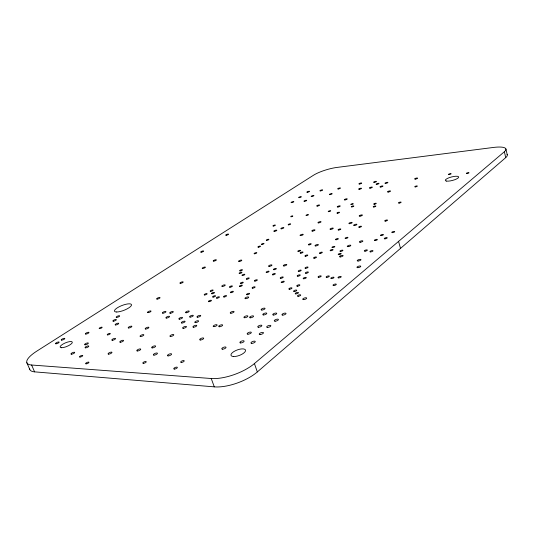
<?xml version="1.0" encoding="UTF-8"?>
<svg xmlns="http://www.w3.org/2000/svg" width="534" height="534" viewBox="0 0 534 534"><rect width="100%" height="100%" fill="white"/><g stroke="black" fill="none" stroke-linecap="round" stroke-linejoin="round"><path stroke-width="0.8" d="M29.65 368.927A26.767 8.05 -23.2 0 0 34.576 371.851L214.294 386.863A31.479 12.522 -20.5 0 0 257.335 371.938L505.731 157.617A21.033 5.227 -14 0 0 507.113 154.506M504.37 151.743A21.073 5.106 -14.1 0 0 493.423 147.451L336.961 167.429A17.896 3.992 -16.8 0 0 313.471 175.252L36.766 351.158A26.84 7.87 -23.1 0 0 31.613 365.016L211.237 378.513A31.579 12.255 -20.4 0 0 254.424 363.567L504.37 151.743L505.731 157.617M26.84 362.693L29.777 369.448M31.613 365.016L34.576 371.851M211.237 378.513L214.294 386.863M254.424 363.567L257.335 371.938M398.524 241.248L400.467 248.237M505.912 148.999L507.253 154.827M292.759 216.056C290.156 218.059 289.955 215.516 292.759 216.056M314.172 258.236A1.542 0.481 -17.2 0 0 316.488 257.221A1.542 0.481 -17.2 0 0 314.372 257.315A1.542 0.481 -17.2 0 0 314.172 258.236M229.967 287.252A1.562 0.481 -19.2 0 0 232.383 286.197A1.562 0.481 -19.2 0 0 230.421 286.244A1.562 0.481 -19.2 0 0 229.967 287.252M147.985 312.63A1.896 0.567 -21 0 0 150.975 311.342A1.896 0.567 -21 0 0 148.819 311.335A1.896 0.567 -21 0 0 147.985 312.63M415.425 186.887A1.348 0.354 -15.2 0 0 417.348 186.066A1.348 0.354 -15.2 0 0 415.345 186.273A1.348 0.354 -15.2 0 0 415.425 186.887M280.817 278.301A1.595 0.507 -18.1 0 0 283.24 277.233A1.595 0.507 -18.1 0 0 281.124 277.293A1.595 0.507 -18.1 0 0 280.817 278.301M247.923 334.184A2.209 0.808 -19.5 0 0 251.314 332.635A2.209 0.808 -19.5 0 0 248.484 332.562A2.209 0.808 -19.5 0 0 247.923 334.184M267.481 327.415A2.203 0.808 -18.9 0 0 270.845 325.873A2.203 0.808 -18.9 0 0 267.961 325.82A2.203 0.808 -18.9 0 0 267.481 327.415M351.339 204.602A1.322 0.347 -16.4 0 0 353.294 203.781A1.322 0.347 -16.4 0 0 351.419 203.955A1.322 0.347 -16.4 0 0 351.339 204.602M240.841 283.561A1.555 0.481 -18.9 0 0 243.244 282.513A1.555 0.481 -18.9 0 0 241.268 282.559A1.555 0.481 -18.9 0 0 240.841 283.561M244.632 317.737A2.096 0.728 -19.3 0 0 247.863 316.288A2.096 0.728 -19.3 0 0 245.179 316.262A2.096 0.728 -19.3 0 0 244.632 317.737M190.144 317.109A1.996 0.647 -20.4 0 0 193.261 315.741A1.996 0.647 -20.4 0 0 190.872 315.714A1.996 0.647 -20.4 0 0 190.144 317.109M116.746 311.996A9.118 2.603 -21.2 0 0 131.177 305.822A9.118 2.603 -21.2 0 0 121.071 305.875A9.118 2.603 -21.2 0 0 116.746 311.996M55.916 343.789A1.956 0.561 -22.8 0 0 59.034 342.461A1.956 0.561 -22.8 0 0 57.085 342.374A1.956 0.561 -22.8 0 0 55.916 343.789M297.839 276.218A1.609 0.521 -17.7 0 0 300.268 275.143A1.609 0.521 -17.7 0 0 298.099 275.204A1.609 0.521 -17.7 0 0 297.839 276.218M305.955 273.301A1.609 0.521 -17.5 0 0 308.378 272.227A1.609 0.521 -17.5 0 0 306.189 272.3A1.609 0.521 -17.5 0 0 305.955 273.301M140.549 336.527A2.043 0.654 -21.6 0 0 143.766 335.112A2.043 0.654 -21.6 0 0 141.47 335.045A2.043 0.654 -21.6 0 0 140.549 336.527M281.792 282.619A1.622 0.527 -18.1 0 0 284.255 281.531A1.622 0.527 -18.1 0 0 282.106 281.585A1.622 0.527 -18.1 0 0 281.792 282.619M260.038 334.524A2.236 0.828 -19.2 0 0 263.456 332.949A2.236 0.828 -19.2 0 0 260.552 332.876A2.236 0.828 -19.2 0 0 260.038 334.524M195.377 322.623A2.043 0.674 -20.4 0 0 198.561 321.208A2.043 0.674 -20.4 0 0 196.098 321.174A2.043 0.674 -20.4 0 0 195.377 322.623M239.119 261.506A1.722 0.494 -18.7 0 0 241.782 260.372A1.722 0.494 -18.7 0 0 239.592 260.479A1.722 0.494 -18.7 0 0 239.119 261.506M181.9 323.03A2.023 0.661 -20.6 0 0 185.058 321.635A2.023 0.661 -20.6 0 0 182.661 321.601A2.023 0.661 -20.6 0 0 181.9 323.03M340.312 256.927A1.896 0.601 -16.7 0 0 343.128 255.686A1.896 0.601 -16.7 0 0 340.465 255.813A1.896 0.601 -16.7 0 0 340.312 256.927M246.848 279.222A1.542 0.474 -18.8 0 0 249.224 278.187A1.542 0.474 -18.8 0 0 247.249 278.247A1.542 0.474 -18.8 0 0 246.848 279.222M116.619 317.423A1.876 0.547 -21.5 0 0 119.589 316.155A1.876 0.547 -21.5 0 0 117.547 316.128A1.876 0.547 -21.5 0 0 116.619 317.423M128.687 327.976A1.962 0.601 -21.6 0 0 131.791 326.628A1.962 0.601 -21.6 0 0 129.615 326.581A1.962 0.601 -21.6 0 0 128.687 327.976M166.408 318.064A1.962 0.614 -20.8 0 0 169.492 316.722A1.962 0.614 -20.8 0 0 167.209 316.695A1.962 0.614 -20.8 0 0 166.408 318.064M85.794 334.07A1.936 0.567 -22.2 0 0 88.878 332.749A1.936 0.567 -22.2 0 0 86.855 332.689A1.936 0.567 -22.2 0 0 85.794 334.07M338.683 230.034A1.435 0.414 -16.6 0 0 340.819 229.119A1.435 0.414 -16.6 0 0 338.81 229.26A1.435 0.414 -16.6 0 0 338.683 230.034M317.289 206.097A1.529 0.387 -17 0 0 319.572 205.149A1.529 0.387 -17 0 0 317.483 205.35A1.529 0.387 -17 0 0 317.289 206.097M349.65 223.686A1.709 0.481 -16.4 0 0 352.173 222.605A1.709 0.481 -16.4 0 0 349.763 222.785A1.709 0.481 -16.4 0 0 349.65 223.686M230.895 292.699A1.589 0.501 -19.3 0 0 233.358 291.617A1.589 0.501 -19.3 0 0 231.356 291.651A1.589 0.501 -19.3 0 0 230.895 292.699M332.582 247.609A1.522 0.461 -16.8 0 0 334.838 246.621A1.522 0.461 -16.8 0 0 332.729 246.741A1.522 0.461 -16.8 0 0 332.582 247.609M273.388 226.036A1.302 0.34 -17.8 0 0 275.377 225.208A1.302 0.34 -17.8 0 0 273.662 225.341A1.302 0.34 -17.8 0 0 273.388 226.036M258.503 327.229A2.183 0.794 -19.1 0 0 261.847 325.7A2.183 0.794 -19.1 0 0 259.017 325.647A2.183 0.794 -19.1 0 0 258.503 327.229M281.418 228.806A1.595 0.427 -17.7 0 0 283.848 227.791A1.595 0.427 -17.7 0 0 281.725 227.951A1.595 0.427 -17.7 0 0 281.418 228.806M298.339 251.494A1.482 0.441 -17.5 0 0 300.575 250.526A1.482 0.441 -17.5 0 0 298.579 250.633A1.482 0.441 -17.5 0 0 298.339 251.494M108.556 354.142A2.109 0.681 -22.4 0 0 111.886 352.674A2.109 0.681 -22.4 0 0 109.624 352.553A2.109 0.681 -22.4 0 0 108.556 354.142M384.981 238.838A1.569 0.487 -15.6 0 0 387.257 237.83A1.569 0.487 -15.6 0 0 384.981 237.97A1.569 0.487 -15.6 0 0 384.981 238.838M254.618 253.777A1.422 0.4 -18.4 0 0 256.801 252.849A1.422 0.4 -18.4 0 0 254.965 252.942A1.422 0.4 -18.4 0 0 254.618 253.777M331.494 278.621A1.682 0.567 -16.9 0 0 333.997 277.493A1.682 0.567 -16.9 0 0 331.661 277.56A1.682 0.567 -16.9 0 0 331.494 278.621M337.915 207.018A1.575 0.414 -16.6 0 0 340.251 206.037A1.575 0.414 -16.6 0 0 338.049 206.237A1.575 0.414 -16.6 0 0 337.915 207.018M112.267 340.265A2.023 0.627 -22.1 0 0 115.464 338.87A2.023 0.627 -22.1 0 0 113.275 338.79A2.023 0.627 -22.1 0 0 112.267 340.265M222.504 349.183A2.263 0.834 -20.3 0 0 226.002 347.574A2.263 0.834 -20.3 0 0 223.192 347.46A2.263 0.834 -20.3 0 0 222.504 349.183M298.813 271.419A1.589 0.507 -17.6 0 0 301.209 270.364A1.589 0.507 -17.6 0 0 299.067 270.438A1.589 0.507 -17.6 0 0 298.813 271.419M309.012 244.879A1.462 0.427 -17.3 0 0 311.215 243.925A1.462 0.427 -17.3 0 0 309.219 244.045A1.462 0.427 -17.3 0 0 309.012 244.879M258.356 247.189A1.388 0.387 -18.2 0 0 260.492 246.281A1.388 0.387 -18.2 0 0 258.69 246.388A1.388 0.387 -18.2 0 0 258.356 247.189M328.77 211.664A1.322 0.347 -16.8 0 0 330.74 210.837A1.322 0.347 -16.8 0 0 328.911 210.997A1.322 0.347 -16.8 0 0 328.77 211.664M208.907 301.69A1.609 0.507 -19.8 0 0 211.411 300.595A1.609 0.507 -19.8 0 0 209.435 300.609A1.609 0.507 -19.8 0 0 208.907 301.69M399.132 203.094A1.408 0.387 -15.4 0 0 401.147 202.226A1.408 0.387 -15.4 0 0 399.092 202.413A1.408 0.387 -15.4 0 0 399.132 203.094M320.04 253.403A1.529 0.467 -17.1 0 0 322.322 252.402A1.529 0.467 -17.1 0 0 320.22 252.509A1.529 0.467 -17.1 0 0 320.04 253.403M385.394 221.109A1.475 0.427 -15.7 0 0 387.53 220.175A1.475 0.427 -15.7 0 0 385.388 220.342A1.475 0.427 -15.7 0 0 385.394 221.109M466.576 173.543A1.382 0.36 -14.2 0 0 468.892 172.936A1.382 0.36 -14.2 0 0 467.55 172.736A1.382 0.36 -14.2 0 0 466.576 173.543M261.88 244.499A1.382 0.38 -18.2 0 0 264.003 243.604A1.382 0.38 -18.2 0 0 262.201 243.718A1.382 0.38 -18.2 0 0 261.88 244.499M365.042 251.18A1.595 0.507 -16.1 0 0 367.379 250.139A1.595 0.507 -16.1 0 0 365.096 250.252A1.595 0.507 -16.1 0 0 365.042 251.18M381.189 235.627A1.542 0.474 -15.7 0 0 383.432 234.64A1.542 0.474 -15.7 0 0 381.196 234.78A1.542 0.474 -15.7 0 0 381.189 235.627M375.102 240.58A1.562 0.481 -15.8 0 0 377.371 239.579A1.562 0.481 -15.8 0 0 375.128 239.713A1.562 0.481 -15.8 0 0 375.102 240.58M306.516 215.522A1.302 0.34 -17.2 0 0 308.478 214.701A1.302 0.34 -17.2 0 0 306.703 214.855A1.302 0.34 -17.2 0 0 306.516 215.522M336.146 239.753A1.482 0.441 -16.7 0 0 338.349 238.791A1.482 0.441 -16.7 0 0 336.28 238.918A1.482 0.441 -16.7 0 0 336.146 239.753M370.656 251.894A1.609 0.514 -15.9 0 0 373.006 250.846A1.609 0.514 -15.9 0 0 370.696 250.96A1.609 0.514 -15.9 0 0 370.656 251.894M392.483 232.65A1.549 0.474 -15.5 0 0 394.713 231.669A1.549 0.474 -15.5 0 0 392.457 231.816A1.549 0.474 -15.5 0 0 392.483 232.65M288.66 224.841A1.322 0.354 -17.6 0 0 290.663 224A1.322 0.354 -17.6 0 0 288.901 224.14A1.322 0.354 -17.6 0 0 288.66 224.841M266.793 240.347A1.368 0.374 -18 0 0 268.889 239.466A1.368 0.374 -18 0 0 267.1 239.586A1.368 0.374 -18 0 0 266.793 240.347M345.745 238.498A1.495 0.447 -16.5 0 0 347.954 237.537A1.495 0.447 -16.5 0 0 345.852 237.67A1.495 0.447 -16.5 0 0 345.745 238.498M305.668 268.335A1.582 0.501 -17.5 0 0 308.051 267.28A1.582 0.501 -17.5 0 0 305.902 267.36A1.582 0.501 -17.5 0 0 305.668 268.335M240.14 270.925A1.489 0.441 -18.8 0 0 242.436 269.937A1.489 0.441 -18.8 0 0 240.547 270.01A1.489 0.441 -18.8 0 0 240.14 270.925M338.723 277.867A1.689 0.574 -16.8 0 0 341.233 276.732A1.689 0.574 -16.8 0 0 338.863 276.799A1.689 0.574 -16.8 0 0 338.723 277.867M224.046 296.997A1.602 0.507 -19.4 0 0 226.536 295.909A1.602 0.507 -19.4 0 0 224.534 295.929A1.602 0.507 -19.4 0 0 224.046 296.997M274.022 269.717A1.535 0.474 -18.2 0 0 276.365 268.695A1.535 0.474 -18.2 0 0 274.342 268.776A1.535 0.474 -18.2 0 0 274.022 269.717M351.886 206.905A1.335 0.354 -16.4 0 0 353.855 206.071A1.335 0.354 -16.4 0 0 351.966 206.244A1.335 0.354 -16.4 0 0 351.886 206.905M337.515 213.246A1.348 0.36 -16.6 0 0 339.511 212.405A1.348 0.36 -16.6 0 0 337.628 212.565A1.348 0.36 -16.6 0 0 337.515 213.246M239.606 273.508A1.502 0.447 -18.9 0 0 241.929 272.507A1.502 0.447 -18.9 0 0 240.02 272.574A1.502 0.447 -18.9 0 0 239.606 273.508M266.7 272.487A1.542 0.474 -18.3 0 0 269.056 271.459A1.542 0.474 -18.3 0 0 267.047 271.532A1.542 0.474 -18.3 0 0 266.7 272.487M242.476 275.531A1.515 0.461 -18.8 0 0 244.812 274.516A1.515 0.461 -18.8 0 0 242.883 274.583A1.515 0.461 -18.8 0 0 242.476 275.531M374.281 204.255A1.362 0.367 -15.9 0 0 376.27 203.407A1.362 0.367 -15.9 0 0 374.307 203.588A1.362 0.367 -15.9 0 0 374.281 204.255M318.745 277.273A1.655 0.547 -17.2 0 0 321.221 276.165A1.655 0.547 -17.2 0 0 318.952 276.232A1.655 0.547 -17.2 0 0 318.745 277.273M252.649 288.186A1.602 0.514 -18.8 0 0 255.112 287.105A1.602 0.514 -18.8 0 0 253.049 287.145A1.602 0.514 -18.8 0 0 252.649 288.186M272.934 274.843A1.562 0.487 -18.2 0 0 275.324 273.802A1.562 0.487 -18.2 0 0 273.268 273.869A1.562 0.487 -18.2 0 0 272.934 274.843M380.742 187.027A1.542 0.387 -15.8 0 0 382.978 186.086A1.542 0.387 -15.8 0 0 380.749 186.326A1.542 0.387 -15.8 0 0 380.742 187.027M388.231 192.04A1.589 0.414 -15.7 0 0 390.528 191.065A1.589 0.414 -15.7 0 0 388.218 191.299A1.589 0.414 -15.7 0 0 388.231 192.04M299.207 197.673A1.435 0.347 -17.3 0 0 301.37 196.786A1.435 0.347 -17.3 0 0 299.434 196.986A1.435 0.347 -17.3 0 0 299.207 197.673M307.397 192.3A1.415 0.334 -17.1 0 0 309.526 191.426A1.415 0.334 -17.1 0 0 307.597 191.633A1.415 0.334 -17.1 0 0 307.397 192.3M300.702 235.594A1.682 0.474 -17.4 0 0 303.232 234.513A1.682 0.474 -17.4 0 0 300.962 234.666A1.682 0.474 -17.4 0 0 300.702 235.594M291.624 202.64A1.448 0.354 -17.4 0 0 293.827 201.739A1.448 0.354 -17.4 0 0 291.878 201.932A1.448 0.354 -17.4 0 0 291.624 202.64M213.754 261.126A1.675 0.461 -19.1 0 0 216.363 260.025A1.675 0.461 -19.1 0 0 214.294 260.125A1.675 0.461 -19.1 0 0 213.754 261.126M157.116 299.1A1.822 0.527 -20.6 0 0 159.986 297.872A1.822 0.527 -20.6 0 0 157.89 297.892A1.822 0.527 -20.6 0 0 157.116 299.1M360.183 242.256A1.849 0.567 -16.2 0 0 362.893 241.068A1.849 0.567 -16.2 0 0 360.263 241.221A1.849 0.567 -16.2 0 0 360.183 242.256M344.984 199.923A1.549 0.394 -16.5 0 0 347.267 198.968A1.549 0.394 -16.5 0 0 345.097 199.182A1.549 0.394 -16.5 0 0 344.984 199.923M245.62 298.693A1.976 0.647 -19 0 0 248.664 297.345A1.976 0.647 -19 0 0 246.134 297.371A1.976 0.647 -19 0 0 245.62 298.693M320.527 190.885A1.435 0.34 -16.9 0 0 322.676 190.004A1.435 0.34 -16.9 0 0 320.7 190.217A1.435 0.34 -16.9 0 0 320.527 190.885M385.708 183.402A1.529 0.38 -15.8 0 0 387.924 182.474A1.529 0.38 -15.8 0 0 385.702 182.715A1.529 0.38 -15.8 0 0 385.708 183.402M359.556 184.01A1.475 0.36 -16.2 0 0 361.718 183.109A1.475 0.36 -16.2 0 0 359.622 183.342A1.475 0.36 -16.2 0 0 359.556 184.01M338.296 188.969A1.462 0.354 -16.6 0 0 340.458 188.075A1.462 0.354 -16.6 0 0 338.423 188.295A1.462 0.354 -16.6 0 0 338.296 188.969M311.756 196.525A1.455 0.354 -17.1 0 0 313.939 195.624A1.455 0.354 -17.1 0 0 311.949 195.831A1.455 0.354 -17.1 0 0 311.756 196.525M329.999 194.636A1.482 0.367 -16.7 0 0 332.201 193.729A1.482 0.367 -16.7 0 0 330.146 193.942A1.482 0.367 -16.7 0 0 329.999 194.636M304.493 201.358A1.469 0.36 -17.2 0 0 306.71 200.45A1.469 0.36 -17.2 0 0 304.72 200.651A1.469 0.36 -17.2 0 0 304.493 201.358M415.372 179.097A1.569 0.4 -15.2 0 0 417.601 178.156A1.569 0.4 -15.2 0 0 415.272 178.416A1.569 0.4 -15.2 0 0 415.372 179.097M312.483 231.115A1.675 0.467 -17.1 0 0 315 230.041A1.675 0.467 -17.1 0 0 312.71 230.207A1.675 0.467 -17.1 0 0 312.483 231.115M71.336 354.196A2.049 0.627 -22.9 0 0 74.6 352.78A2.049 0.627 -22.9 0 0 72.511 352.667A2.049 0.627 -22.9 0 0 71.336 354.196M153.939 355.13A2.189 0.754 -21.8 0 0 157.37 353.588A2.189 0.754 -21.8 0 0 154.867 353.461A2.189 0.754 -21.8 0 0 153.939 355.13M168.077 355.891A2.216 0.781 -21.5 0 0 171.547 354.322A2.216 0.781 -21.5 0 0 168.964 354.196A2.216 0.781 -21.5 0 0 168.077 355.891M261.854 310.04A2.083 0.721 -18.8 0 0 265.038 308.605A2.083 0.721 -18.8 0 0 262.327 308.605A2.083 0.721 -18.8 0 0 261.854 310.04M250.326 317.803A2.109 0.734 -19.2 0 0 253.563 316.342A2.109 0.734 -19.2 0 0 250.86 316.322A2.109 0.734 -19.2 0 0 250.326 317.803M275.09 321.194A2.176 0.788 -18.7 0 0 278.408 319.679A2.176 0.788 -18.7 0 0 275.537 319.639A2.176 0.788 -18.7 0 0 275.09 321.194M183.195 328.31A2.056 0.681 -20.7 0 0 186.413 326.888A2.056 0.681 -20.7 0 0 183.97 326.835A2.056 0.681 -20.7 0 0 183.195 328.31M213.847 326.641A2.103 0.721 -20.1 0 0 217.111 325.179A2.103 0.721 -20.1 0 0 214.521 325.133A2.103 0.721 -20.1 0 0 213.847 326.641M219.354 326.755A2.109 0.728 -20 0 0 222.625 325.286A2.109 0.728 -20 0 0 220.008 325.239A2.109 0.728 -20 0 0 219.354 326.755M115.611 324.959A1.922 0.574 -21.7 0 0 118.655 323.644A1.922 0.574 -21.7 0 0 116.566 323.604A1.922 0.574 -21.7 0 0 115.611 324.959M202.713 268.475A1.702 0.474 -19.4 0 0 205.37 267.354A1.702 0.474 -19.4 0 0 203.294 267.441A1.702 0.474 -19.4 0 0 202.713 268.475M162.883 313.191A1.922 0.594 -20.8 0 0 165.907 311.876A1.922 0.594 -20.8 0 0 163.678 311.869A1.922 0.594 -20.8 0 0 162.883 313.191M180.392 283.34A1.756 0.501 -20 0 0 183.149 282.166A1.756 0.501 -20 0 0 181.066 282.219A1.756 0.501 -20 0 0 180.392 283.34M120.243 342.234A2.049 0.647 -22 0 0 123.481 340.819A2.049 0.647 -22 0 0 121.238 340.732A2.049 0.647 -22 0 0 120.243 342.234M61.617 340.138A1.942 0.554 -22.6 0 0 64.707 338.816A1.942 0.554 -22.6 0 0 62.758 338.743A1.942 0.554 -22.6 0 0 61.617 340.138M269.183 266.399A1.816 0.547 -18.2 0 0 271.953 265.198A1.816 0.547 -18.2 0 0 269.577 265.298A1.816 0.547 -18.2 0 0 269.183 266.399M283.988 265.965A1.842 0.567 -17.9 0 0 286.785 264.744A1.842 0.567 -17.9 0 0 284.335 264.844A1.842 0.567 -17.9 0 0 283.988 265.965M303.539 299.634A2.096 0.734 -17.7 0 0 306.696 298.206A2.096 0.734 -17.7 0 0 303.853 298.226A2.096 0.734 -17.7 0 0 303.539 299.634M240.634 342.941A2.256 0.834 -19.8 0 0 244.105 341.353A2.256 0.834 -19.8 0 0 241.241 341.253A2.256 0.834 -19.8 0 0 240.634 342.941M251.761 343.355A2.276 0.854 -19.5 0 0 255.252 341.74A2.276 0.854 -19.5 0 0 252.322 341.64A2.276 0.854 -19.5 0 0 251.761 343.355M226.189 235.274A1.529 0.387 -18.7 0 0 228.559 234.292A1.529 0.387 -18.7 0 0 226.643 234.433A1.529 0.387 -18.7 0 0 226.189 235.274M201.144 252.215A1.595 0.421 -19.2 0 0 203.634 251.18A1.595 0.421 -19.2 0 0 201.692 251.294A1.595 0.421 -19.2 0 0 201.144 252.215M145.689 329.037A2.002 0.634 -21.3 0 0 148.839 327.662A2.002 0.634 -21.3 0 0 146.576 327.609A2.002 0.634 -21.3 0 0 145.689 329.037M357.84 267.681A2.002 0.667 -16.3 0 0 360.784 266.353A2.002 0.667 -16.3 0 0 357.934 266.459A2.002 0.667 -16.3 0 0 357.84 267.681M358.107 261.006A1.962 0.641 -16.2 0 0 360.991 259.711A1.962 0.641 -16.2 0 0 358.201 259.831A1.962 0.641 -16.2 0 0 358.107 261.006M305.501 256.233A1.515 0.461 -17.4 0 0 307.784 255.239A1.515 0.461 -17.4 0 0 305.728 255.339A1.515 0.461 -17.4 0 0 305.501 256.233M315.741 245.934A1.776 0.527 -17.1 0 0 318.404 244.779A1.776 0.527 -17.1 0 0 315.968 244.919A1.776 0.527 -17.1 0 0 315.741 245.934M348.081 246.655A1.849 0.567 -16.5 0 0 350.811 245.453A1.849 0.567 -16.5 0 0 348.201 245.6A1.849 0.567 -16.5 0 0 348.081 246.655M359.956 216.177A1.682 0.467 -16.2 0 0 362.426 215.115A1.682 0.467 -16.2 0 0 360.029 215.315A1.682 0.467 -16.2 0 0 359.956 216.177M330.74 229.386A1.702 0.481 -16.8 0 0 333.269 228.298A1.702 0.481 -16.8 0 0 330.906 228.472A1.702 0.481 -16.8 0 0 330.74 229.386M318.604 222.878A1.635 0.447 -17 0 0 321.054 221.837A1.635 0.447 -17 0 0 318.805 222.017A1.635 0.447 -17 0 0 318.604 222.878M170.226 313.244A1.936 0.601 -20.6 0 0 173.263 311.923A1.936 0.601 -20.6 0 0 171 311.909A1.936 0.601 -20.6 0 0 170.226 313.244M376.817 184.363A1.515 0.374 -15.9 0 0 379.02 183.442A1.515 0.374 -15.9 0 0 376.837 183.683A1.515 0.374 -15.9 0 0 376.817 184.363M374.267 182.388A1.495 0.367 -16 0 0 376.45 181.48A1.495 0.367 -16 0 0 374.294 181.72A1.495 0.367 -16 0 0 374.267 182.388M370.129 188.148A1.529 0.38 -16 0 0 372.352 187.214A1.529 0.38 -16 0 0 370.169 187.447A1.529 0.38 -16 0 0 370.129 188.148M359.302 189.29A1.509 0.374 -16.2 0 0 361.511 188.362A1.509 0.374 -16.2 0 0 359.369 188.589A1.509 0.374 -16.2 0 0 359.302 189.29M222.351 286.471A1.856 0.567 -19.3 0 0 225.221 285.223A1.856 0.567 -19.3 0 0 222.912 285.276A1.856 0.567 -19.3 0 0 222.351 286.471M216.938 298.199A1.602 0.507 -19.6 0 0 219.421 297.111A1.602 0.507 -19.6 0 0 217.438 297.131A1.602 0.507 -19.6 0 0 216.938 298.199M359.335 227.344A1.462 0.421 -16.2 0 0 361.478 226.416A1.462 0.421 -16.2 0 0 359.402 226.563A1.462 0.421 -16.2 0 0 359.335 227.344M143.279 363.32A1.856 0.647 -22.1 0 0 146.196 362.005A1.856 0.647 -22.1 0 0 144.107 361.878A1.856 0.647 -22.1 0 0 143.279 363.32M61.457 347.734A6.608 1.942 -22.7 0 0 71.963 343.202A6.608 1.942 -22.7 0 0 65.255 342.928A6.608 1.942 -22.7 0 0 61.457 347.734M233.618 356.532A7.723 2.944 -20.1 0 0 245.486 350.998A7.723 2.944 -20.1 0 0 235.668 350.598A7.723 2.944 -20.1 0 0 233.618 356.532M448.767 174.525A1.348 0.347 -14.6 0 0 451.03 173.93A1.348 0.347 -14.6 0 0 449.755 173.73A1.348 0.347 -14.6 0 0 448.767 174.525M137.311 350.978A2.129 0.708 -21.9 0 0 140.669 349.483A2.129 0.708 -21.9 0 0 138.279 349.369A2.129 0.708 -21.9 0 0 137.311 350.978M85.48 347.834A2.029 0.621 -22.6 0 0 88.704 346.439A2.029 0.621 -22.6 0 0 86.588 346.339A2.029 0.621 -22.6 0 0 85.48 347.834M181.22 362.432A1.902 0.694 -21.4 0 0 184.19 361.084A1.902 0.694 -21.4 0 0 181.94 360.951A1.902 0.694 -21.4 0 0 181.22 362.432M446.484 181.079A6.902 1.802 -14.5 0 0 458.052 178.042A6.902 1.802 -14.5 0 0 451.464 176.974A6.902 1.802 -14.5 0 0 446.484 181.079M152.21 347.908A2.136 0.721 -21.6 0 0 155.568 346.412A2.136 0.721 -21.6 0 0 153.131 346.306A2.136 0.721 -21.6 0 0 152.21 347.908M85.053 344.81A2.009 0.607 -22.5 0 0 88.243 343.429A2.009 0.607 -22.5 0 0 86.154 343.335A2.009 0.607 -22.5 0 0 85.053 344.81M197.56 317.196A2.009 0.654 -20.2 0 0 200.697 315.814A2.009 0.654 -20.2 0 0 198.261 315.794A2.009 0.654 -20.2 0 0 197.56 317.196M263.542 314.947A2.116 0.741 -18.9 0 0 266.773 313.485A2.116 0.741 -18.9 0 0 264.023 313.465A2.116 0.741 -18.9 0 0 263.542 314.947M282.753 315.107A2.149 0.774 -18.4 0 0 286.024 313.618A2.149 0.774 -18.4 0 0 283.16 313.598A2.149 0.774 -18.4 0 0 282.753 315.107M193.508 327.208A2.069 0.694 -20.5 0 0 196.732 325.773A2.069 0.694 -20.5 0 0 194.243 325.727A2.069 0.694 -20.5 0 0 193.508 327.208M273.488 315.027A2.136 0.761 -18.6 0 0 276.739 313.551A2.136 0.761 -18.6 0 0 273.935 313.538A2.136 0.761 -18.6 0 0 273.488 315.027M174.291 369.061A1.929 0.708 -21.7 0 0 177.301 367.686A1.929 0.708 -21.7 0 0 175.045 367.532A1.929 0.708 -21.7 0 0 174.291 369.061M86.027 363.834A1.782 0.574 -23 0 0 88.858 362.593A1.782 0.574 -23 0 0 87.002 362.466A1.782 0.574 -23 0 0 86.027 363.834M79.906 357.059A1.736 0.541 -22.9 0 0 82.663 355.858A1.736 0.541 -22.9 0 0 80.868 355.751A1.736 0.541 -22.9 0 0 79.906 357.059M170.48 336.473A2.089 0.701 -21.1 0 0 173.75 335.018A2.089 0.701 -21.1 0 0 171.307 334.952A2.089 0.701 -21.1 0 0 170.48 336.473M200.297 340.004A2.163 0.761 -20.6 0 0 203.668 338.489A2.163 0.761 -20.6 0 0 201.044 338.402A2.163 0.761 -20.6 0 0 200.297 340.004M373.86 206.985A1.382 0.374 -15.9 0 0 375.869 206.131A1.382 0.374 -15.9 0 0 373.887 206.304A1.382 0.374 -15.9 0 0 373.86 206.985M254.945 281.104A1.569 0.487 -18.6 0 0 257.348 280.056A1.569 0.487 -18.6 0 0 255.325 280.11A1.569 0.487 -18.6 0 0 254.945 281.104M213.086 297.104A1.589 0.501 -19.6 0 0 215.556 296.023A1.589 0.501 -19.6 0 0 213.6 296.05A1.589 0.501 -19.6 0 0 213.086 297.104M212.018 293.78A1.569 0.487 -19.6 0 0 214.461 292.719A1.569 0.487 -19.6 0 0 212.532 292.745A1.569 0.487 -19.6 0 0 212.018 293.78M204.676 294.968A1.562 0.481 -19.8 0 0 207.112 293.914A1.562 0.481 -19.8 0 0 205.203 293.94A1.562 0.481 -19.8 0 0 204.676 294.968M210.69 291.35A1.555 0.474 -19.6 0 0 213.106 290.302A1.555 0.474 -19.6 0 0 211.197 290.336A1.555 0.474 -19.6 0 0 210.69 291.35M247.082 294.755A1.629 0.527 -19 0 0 249.592 293.647A1.629 0.527 -19 0 0 247.509 293.68A1.629 0.527 -19 0 0 247.082 294.755M239.873 286.518A1.575 0.494 -19 0 0 242.296 285.456A1.575 0.494 -19 0 0 240.3 285.503A1.575 0.494 -19 0 0 239.873 286.518M330.813 250.733A1.535 0.467 -16.8 0 0 333.089 249.732A1.535 0.467 -16.8 0 0 330.96 249.845A1.535 0.467 -16.8 0 0 330.813 250.733M340.612 251.427A1.555 0.481 -16.6 0 0 342.915 250.413A1.555 0.481 -16.6 0 0 340.732 250.526A1.555 0.481 -16.6 0 0 340.612 251.427M303.833 278.775A1.635 0.534 -17.6 0 0 306.296 277.68A1.635 0.534 -17.6 0 0 304.08 277.74A1.635 0.534 -17.6 0 0 303.833 278.775M326.848 277.333A1.669 0.554 -17 0 0 329.331 276.218A1.669 0.554 -17 0 0 327.022 276.285A1.669 0.554 -17 0 0 326.848 277.333M300.776 253.196A1.495 0.447 -17.5 0 0 303.032 252.222A1.495 0.447 -17.5 0 0 301.009 252.322A1.495 0.447 -17.5 0 0 300.776 253.196M338.87 254.658A1.569 0.494 -16.7 0 0 341.199 253.63A1.569 0.494 -16.7 0 0 339.003 253.737A1.569 0.494 -16.7 0 0 338.87 254.658M297.345 286.231A1.662 0.554 -17.8 0 0 299.854 285.109A1.662 0.554 -17.8 0 0 297.612 285.156A1.662 0.554 -17.8 0 0 297.345 286.231M333.75 285.536A1.722 0.594 -16.9 0 0 336.313 284.375A1.722 0.594 -16.9 0 0 333.91 284.422A1.722 0.594 -16.9 0 0 333.75 285.536M289.455 289.254A1.669 0.554 -18 0 0 291.985 288.126A1.669 0.554 -18 0 0 289.755 288.166A1.669 0.554 -18 0 0 289.455 289.254M295.876 293.887A1.702 0.581 -17.9 0 0 298.453 292.732A1.702 0.581 -17.9 0 0 296.163 292.766A1.702 0.581 -17.9 0 0 295.876 293.887M298.126 296.29A1.715 0.594 -17.9 0 0 300.715 295.122A1.715 0.594 -17.9 0 0 298.399 295.148A1.715 0.594 -17.9 0 0 298.126 296.29M294.201 291.524A1.689 0.567 -17.9 0 0 296.75 290.383A1.689 0.567 -17.9 0 0 294.488 290.416A1.689 0.567 -17.9 0 0 294.201 291.524M354.362 225.548A1.729 0.494 -16.3 0 0 356.906 224.447A1.729 0.494 -16.3 0 0 354.456 224.634A1.729 0.494 -16.3 0 0 354.362 225.548M274.376 231.389A1.602 0.427 -17.8 0 0 276.812 230.368A1.602 0.427 -17.8 0 0 274.703 230.521A1.602 0.427 -17.8 0 0 274.376 231.389M186.112 312.757A1.962 0.621 -20.4 0 0 189.183 311.415A1.962 0.621 -20.4 0 0 186.84 311.409A1.962 0.621 -20.4 0 0 186.112 312.757M230.902 313.224A2.043 0.688 -19.5 0 0 234.059 311.823A2.043 0.688 -19.5 0 0 231.489 311.809A2.043 0.688 -19.5 0 0 230.902 313.224M113.288 321.201A1.896 0.554 -21.6 0 0 116.285 319.913A1.896 0.554 -21.6 0 0 114.236 319.886A1.896 0.554 -21.6 0 0 113.288 321.201M179.371 319.172A1.989 0.641 -20.6 0 0 182.488 317.803A1.989 0.641 -20.6 0 0 180.132 317.777A1.989 0.641 -20.6 0 0 179.371 319.172M107.634 334.905A1.649 0.501 -22 0 0 110.244 333.77A1.649 0.501 -22 0 0 108.475 333.717A1.649 0.501 -22 0 0 107.634 334.905M99.518 328.637A1.602 0.474 -21.9 0 0 102.067 327.549A1.602 0.474 -21.9 0 0 100.359 327.502A1.602 0.474 -21.9 0 0 99.518 328.637"/></g></svg>
